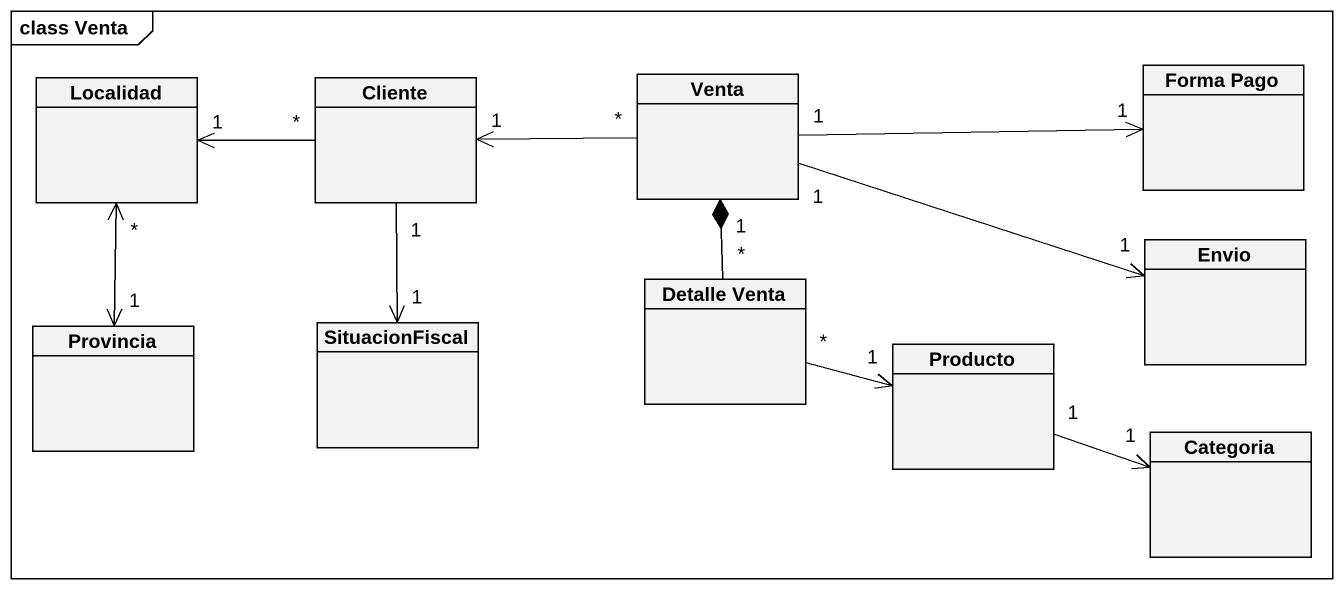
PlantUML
@startuml
mainframe class Venta
hide circle
hide empty members
class Localidad
class Cliente
class Venta
class "Forma Pago" as Forma_Pago
class Envio
class Provincia
class SituacionFiscal
class "Detalle Venta" as Detalle_Venta
class Producto
class Categoria
Cliente "*" -left-> "1" Localidad
Cliente "1" --> "1" SituacionFiscal
Venta "*" -left-> "1" Cliente
Venta "1" -right-> "1" Forma_Pago
Venta "1" -right-> "1" Envio
Provincia "1" <-up-> "*" Localidad
Detalle_Venta "*" -up-* "1" Venta
Detalle_Venta "*" -right-> "1" Producto
Producto "1" -right-> "1" Categoria
@enduml
